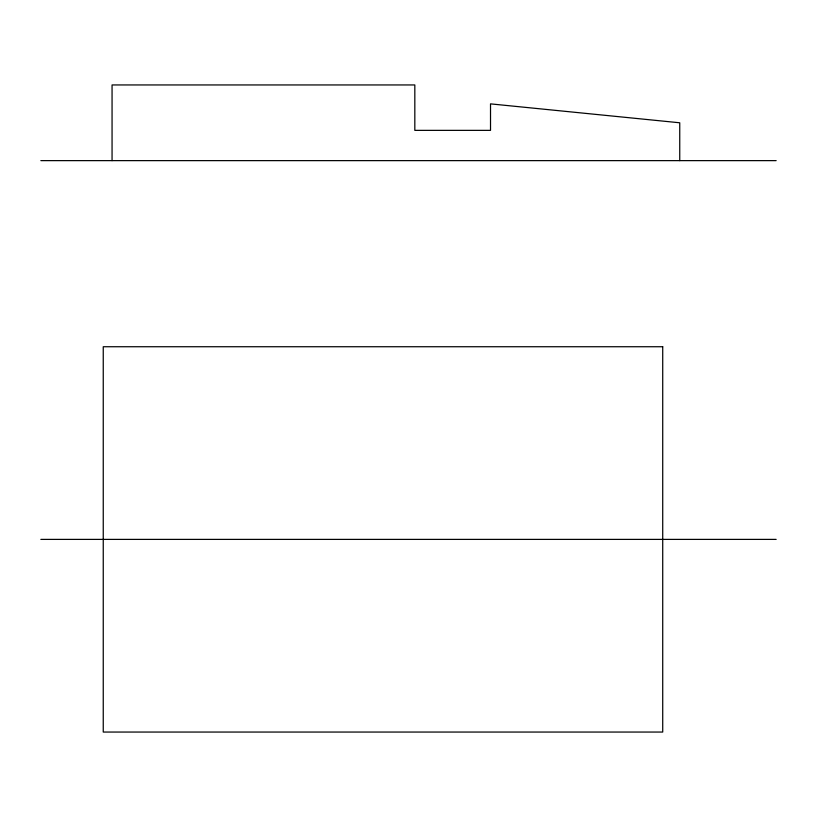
<?xml version="1.0" encoding="UTF-8"?>
<svg xmlns="http://www.w3.org/2000/svg" width="817" height="817" viewBox="0 0 817 817"><rect width="100%" height="100%" fill="white"/><g stroke="black" fill="none" stroke-linecap="round" stroke-linejoin="round"><path stroke-width="1.23" d="M40.85 160.632L776.15 160.632M40.85 539.394L776.15 539.394M679.744 160.632L679.744 122.785L490.517 103.871L490.517 130.363L414.822 130.363L414.822 84.948L112.062 84.948L112.062 160.632M662.72 346.735L103.248 346.735L103.248 732.052L662.72 732.052L662.72 346.735"/></g></svg>
